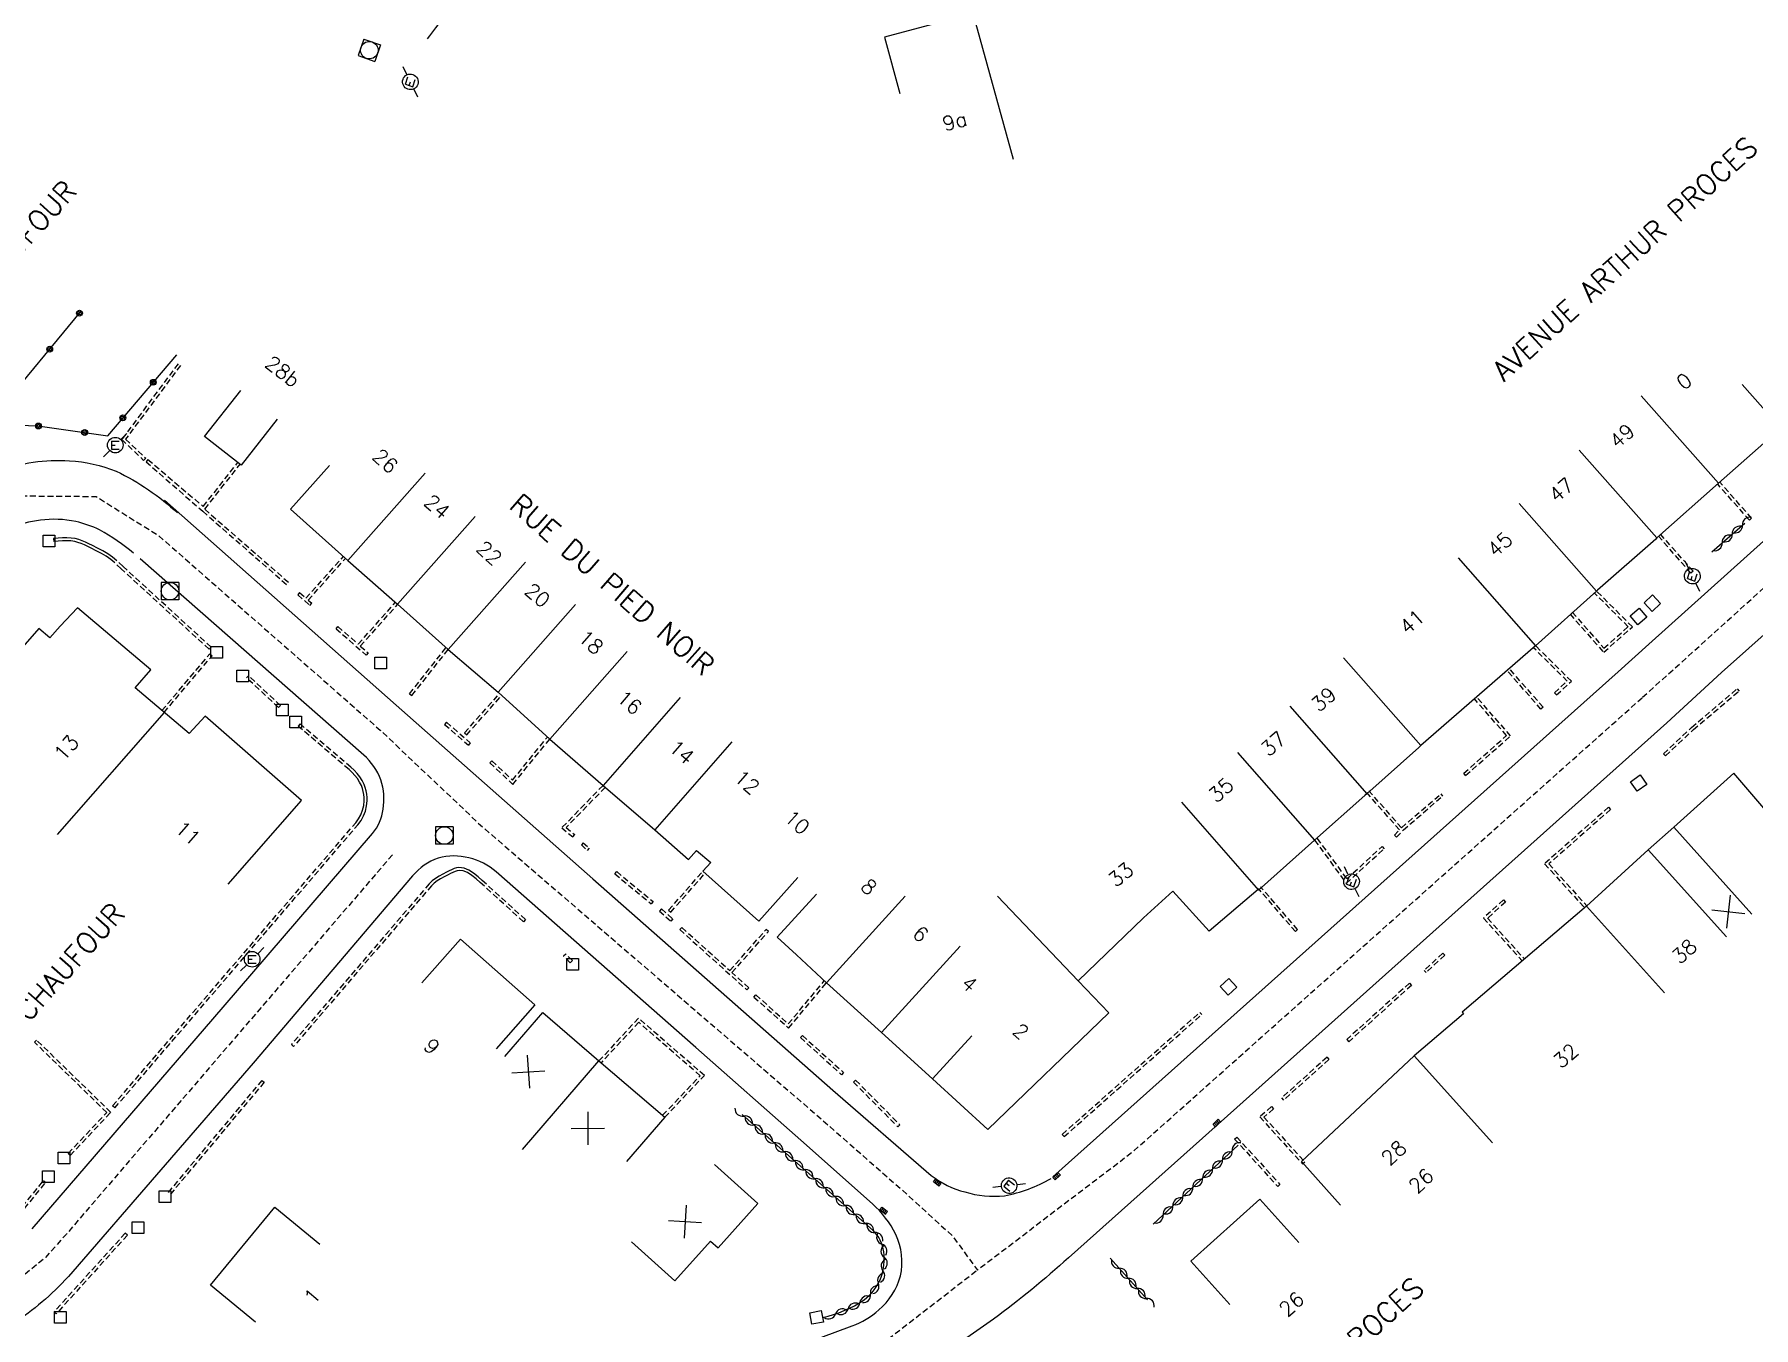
# Model space of a CAD drawing. Header units: millimetres. Extents: x 184999 to 186001, y 128999 to 130000.
# Drawn here: x 185526.6 to 185673.7, y 129282.2 to 129392.8 of the extents above; entities that cross this region are included whole.
import ezdxf
from ezdxf.enums import TextEntityAlignment as Align

# ---------------------------------------------------------------- set-up
doc = ezdxf.new("R2010")
doc.units = ezdxf.units.MM
doc.linetypes.add('DASHED', pattern=[0.75, 0.5, -0.25])
doc.layers.get('0').update_dxf_attribs({"linetype": 'CONTINUOUS'})
for name, color, linetype in [('W0001', 6, 'DASHED'), ('W0008', 7, 'CONTINUOUS'), ('W0100', 7, 'CONTINUOUS'), ('W0112', 1, 'DASHED'), ('W0310', 3, 'CONTINUOUS'), ('W0322', 7, 'CONTINUOUS'), ('W0400', 7, 'CONTINUOUS'), ('W0420', 7, 'CONTINUOUS'), ('W0471', 7, 'CONTINUOUS'), ('W0989', 7, 'CONTINUOUS'), ('W0991', 7, 'CONTINUOUS'), ('W1102', 7, 'CONTINUOUS')]:
    doc.layers.add(name, color=color, linetype=linetype)
doc.styles.get("Standard").update_dxf_attribs({"font": 'romans.shx', "width": 0.85})

# ---------------------------------------------------------------- blocks, each defined once
blk = doc.blocks.new('t112o')
at = {"color": 0, "linetype": 'Continuous'}
for p, q in [((-0.5, 0.5), (0.5, 0.5)), ((-0.5, -0.5), (-0.5, 0.5)), ((0.5, 0.5), (0.5, -0.5)), ((0.5, -0.5), (-0.5, -0.5))]:
    blk.add_line(p, q, dxfattribs=at)
blk = doc.blocks.new('T471')
for p, q in [((-0.333334, 0.333334), (-0.333334, -0.333334)), ((-0.333334, 0.333334), (0.333334, 0.333334)), ((-0.333334, 0), (0, 0)), ((0.500001, 0.500001), (1.000002, 1.000002)), ((-0.500001, -0.500001), (-1.000002, -1.000002)), ((-0.333334, -0.333334), (0.333334, -0.333334))]:
    blk.add_line(p, q)
blk.add_ellipse((0, 0), major_axis=(0.471405, 0.471405), ratio=1, start_param=5.4977871438, end_param=11.780972451)
blk = doc.blocks.new('T420')
for p, q in [((0.75, 0.75), (-0.75, 0.75)), ((-0.75, 0.75), (-0.75, -0.75)), ((0.75, 0.75), (0.75, -0.75)), ((0.75, -0.75), (-0.75, -0.75))]:
    blk.add_line(p, q)
blk.add_ellipse((0, 0), major_axis=(-0.53, 0.53), ratio=1, start_param=3.926991, end_param=10.210176)
blk = doc.blocks.new('T400')
for p, q in [((-0.15, 0.3), (0.15, 0.3)), ((-0.15, -0.25), (-0.15, 0.3)), ((-0.15, 0.15), (0.15, 0.15)), ((-0.15, 0), (0.15, 0)), ((0.15, 0.3), (0.15, -0.25)), ((-0.15, -0.15), (0.15, -0.15)), ((-0.15, -0.25), (-0.15, -0.3)), ((-0.15, -0.3), (0.15, -0.3)), ((0.15, -0.3), (0.15, -0.25))]:
    blk.add_line(p, q)
blk = doc.blocks.new('t310o')
at = {"color": 0, "linetype": 'Continuous'}
for centre, start, end in [((-0.5, 0.38), 216.8699, 323.1304), ((0.5, -0.37), 36.8699, 143.1303)]:
    blk.add_arc(centre, 0.625, start, end, dxfattribs=at)
blk = doc.blocks.new('t322o')
at = {"color": 0, "linetype": 'Continuous'}
for radius in [0.25, 0.15]:
    blk.add_circle((0, 0), radius, dxfattribs=at)
blk = doc.blocks.new('t991o')
at = {"color": 0, "linetype": 'Continuous'}
for p, q in [((-1, 1), (1, -1)), ((-1, -1), (1, 1))]:
    blk.add_line(p, q, dxfattribs=at)

msp = doc.modelspace()

# ---------------------------------------------------------------- linework, layer by layer
at = {"layer": 'W0001'}
msp.add_line((185590.75, 129274.3), (185607.26, 129287.09), dxfattribs=at)
at = {"layer": 'W0001', "flags": 128}
for points in [[(185664.17, 129336.1), (185729.8, 129395.39), (185734.94, 129403.06), (185735.52, 129412.28), (185734.3, 129417.18), (185728.77, 129429.84), (185725.3, 129439.32), (185724.27, 129450.62), (185723.72, 129456.71)], [(185557.23, 129322.63), (185529.34, 129290.17), (185527.56, 129288.17), (185522.56, 129284.08), (185511.9, 129280.69), (185503.06, 129281.92), (185495.94, 129285.64), (185491.46, 129290.72), (185489.1, 129295.86), (185487.82, 129302.95), (185488.56, 129309.22), (185491.12, 129315.36), (185494.07, 129319.4), (185501.31, 129327.97), (185519.72, 129349.87), (185525.31, 129353.34), (185531.87, 129353.29), (185537.25, 129349.92), (185556.17, 129333.3), (185564.77, 129325.15), (185593.54, 129300.33), (185600.8, 129293.96), (185605.13, 129290.01), (185607.26, 129287.09), (185620.65, 129297.29), (185664.17, 129336.1)]]:
    msp.add_lwpolyline(points, dxfattribs=at)
at = {"layer": 'W0008', "flags": 128}
for points in [[(185562.97, 129396.32, -0.017), (185560.21, 129392.46)], [(185694.82, 129359.5), (185670.92, 129338.21), (185666.25, 129333.92), (185629.46, 129301), (185615.05, 129288.14, -0.0253), (185608.65, 129282.89, -0.0022), (185604.05, 129279.69)], [(185523.51, 129355.42, -0.1124), (185529.59, 129356.34, -0.0818), (185533.6, 129355.45, -0.0745), (185538.85, 129351.88)], [(185537.72, 129352.98), (185557.55, 129335.44), (185574.38, 129320.58), (185594.91, 129302.47), (185603.32, 129295.19, 0.111), (185606.2, 129293.77, 0.0981), (185609.57, 129293.44, 0.0846), (185613.57, 129294.93)], [(185535.08, 129348.43, 0.0511), (185532.18, 129350.42, 0.0628), (185530.14, 129351.14, 0.0843), (185527.11, 129351.26, 0.0737), (185524.48, 129350.55, 0.1112)], [(185526.4, 129290.6), (185542.76, 129309.58), (185555.52, 129324.44, 0.1358), (185556.43, 129326.53, 0.1261), (185556.23, 129329.03, 0.1272), (185554.78, 129331.16), (185535.64, 129347.96)], [(185591.18, 129280.31), (185596.56, 129282.31, 0.0929), (185598.83, 129283.68, 0.1507), (185600.69, 129286.58, 0.1644), (185600.28, 129290.13, 0.1044), (185598.28, 129292.74), (185592.17, 129298.2), (185583.17, 129306.12), (185566.11, 129321.16, 0.1187), (185563.77, 129322.36, 0.1358), (185561.15, 129322.33, 0.1401), (185558.95, 129320.81), (185545.3, 129304.78), (185529.52, 129286.54), (185528.67, 129285.66, -0.0638), (185523.81, 129281.9, -0.0593)]]:
    msp.add_lwpolyline(points, format="xyb", dxfattribs=at)
msp.add_lwpolyline([(185613.72, 129295.05), (185662.08, 129338.28), (185664.71, 129340.66), (185681.53, 129355.76), (185726.83, 129396.08)], dxfattribs=at)
at = {"layer": 'W0100'}
for p, q in [((185527.91, 129341.18), (185526.97, 129342)), ((185528.79, 129342.19), (185527.91, 129341.18))]:
    msp.add_line(p, q, dxfattribs=at)
at = {"layer": 'W0100', "flags": 128}
for points in [[(185610.34, 129382.13), (185606.91, 129394.63), (185599.32, 129392.59), (185600.62, 129387.76)], [(185547.37, 129359.9), (185544.28, 129355.97), (185541.16, 129358.42), (185544.26, 129362.35)], [(185672.69, 129362.86), (185676, 129359.12), (185670.67, 129354.42), (185665.38, 129349.76), (185665.29, 129349.64), (185660.32, 129345.28), (185660.23, 129345.19), (185655.01, 129340.52), (185645.19, 129331.97), (185645.02, 129331.81), (185640.59, 129327.84), (185640.42, 129327.7), (185636.11, 129323.88), (185631.32, 129319.61), (185631.27, 129319.65), (185627.09, 129316.09), (185623.97, 129319.51), (185621.46, 129317.23), (185615.88, 129311.84), (185618.51, 129309.11), (185608.16, 129299.11), (185603.41, 129303.45)], [(185551.83, 129355.93), (185548.51, 129352.19), (185553.42, 129347.8), (185557.67, 129344.07), (185561.99, 129340.19), (185566.28, 129336.54), (185570.68, 129332.53), (185575.24, 129328.56), (185579.66, 129324.77), (185582.56, 129322.21), (185583.25, 129323), (185584.46, 129321.97), (185583.79, 129321.22), (185588.57, 129316.94), (185591.9, 129320.67)], [(185543.17, 129320.1), (185549.45, 129327.26), (185541.2, 129334.5), (185539.83, 129333.01), (185535.22, 129336.9), (185536.56, 129338.44), (185530.28, 129343.75), (185528.79, 129342.19)], [(185526.97, 129342), (185518.92, 129332.78), (185522.68, 129329.49)], [(185675.22, 129325.81), (185671.97, 129329.61), (185666.84, 129324.98), (185664.65, 129323.04), (185659.36, 129318.23), (185648.73, 129309.15), (185648.86, 129309), (185644.64, 129305.42), (185634.98, 129296.37), (185638.33, 129292.65)], [(185606.78, 129307.14), (185603.41, 129303.45), (185599.06, 129307.42), (185594.36, 129311.68), (185591.79, 129314.05), (185590.14, 129315.56), (185593.51, 129319.25)], [(185559.74, 129311.66), (185563.05, 129315.4), (185569.42, 129309.77), (185566.1, 129306.02)], [(185566.84, 129305.35), (185570.1, 129309.13), (185574.89, 129304.98), (185580.52, 129300.16), (185577.26, 129296.37)], [(185577.67, 129289.49), (185581.39, 129286.16), (185584.44, 129289.56), (185585.09, 129288.98), (185588.49, 129292.79), (185584.77, 129296.12)], [(185628.85, 129284.13), (185625.51, 129287.85), (185631.43, 129293.16), (185634.77, 129289.44)], [(185545.52, 129282.62), (185541.65, 129285.8), (185547.16, 129292.48), (185551.02, 129289.31)]]:
    msp.add_lwpolyline(points, dxfattribs=at)
at = {"layer": 'W0112'}
for p, q in [((185538.89, 129364.64), (185534.07, 129358.17)), ((185539.09, 129364.49), (185534.4, 129358.2)), ((185534.07, 129358.17), (185535.94, 129356.38)), ((185534.4, 129358.2), (185536.12, 129356.56)), ((185536.12, 129356.56), (185535.94, 129356.38)), ((185536.31, 129356.45), (185536.15, 129356.26)), ((185536.15, 129356.26), (185541, 129352.02)), ((185536.31, 129356.45), (185541.04, 129352.43)), ((185541.04, 129352.43), (185544, 129356.19)), ((185541.17, 129352.2), (185544.19, 129356.04)), ((185673.3, 129351.27), (185670.59, 129354.33)), ((185673.49, 129351.43), (185670.78, 129354.5)), ((185541, 129352.02), (185548.33, 129345.61)), ((185541.17, 129352.2), (185548.5, 129345.8)), ((185673.3, 129351.27), (185673.49, 129351.43)), ((185528.62, 129349.72), (185528.24, 129349.69)), ((185528.24, 129349.69), (185528.26, 129349.44)), ((185528.63, 129349.47), (185528.26, 129349.44)), ((185528.99, 129349.75), (185528.62, 129349.72)), ((185529, 129349.5), (185528.63, 129349.47)), ((185529.37, 129349.75), (185528.99, 129349.75)), ((185529.36, 129349.5), (185529, 129349.5)), ((185529.71, 129349.48), (185529.36, 129349.5)), ((185529.74, 129349.73), (185529.37, 129349.75)), ((185530.05, 129349.43), (185529.71, 129349.48)), ((185530.1, 129349.68), (185529.74, 129349.73)), ((185530.32, 129349.36), (185530.05, 129349.43)), ((185530.4, 129349.6), (185530.1, 129349.68)), ((185530.6, 129349.26), (185530.32, 129349.36)), ((185530.69, 129349.49), (185530.4, 129349.6)), ((185530.88, 129349.14), (185530.6, 129349.26)), ((185530.98, 129349.37), (185530.69, 129349.49)), ((185531.16, 129349.01), (185530.88, 129349.14)), ((185531.27, 129349.24), (185530.98, 129349.37)), ((185531.45, 129348.87), (185531.16, 129349.01)), ((185531.56, 129349.1), (185531.27, 129349.24)), ((185531.89, 129348.65), (185531.45, 129348.87)), ((185532.01, 129348.87), (185531.56, 129349.1)), ((185532.45, 129348.63), (185532.01, 129348.87)), ((185668.3, 129346.72), (185665.52, 129349.89)), ((185668.49, 129346.89), (185665.71, 129350.05)), ((185532.33, 129348.42), (185531.89, 129348.65)), ((185532.75, 129348.17), (185532.33, 129348.42)), ((185532.88, 129348.38), (185532.45, 129348.63)), ((185533.14, 129347.9), (185532.75, 129348.17)), ((185533.29, 129348.1), (185532.88, 129348.38)), ((185533.49, 129347.6), (185533.14, 129347.9)), ((185533.66, 129347.78), (185533.29, 129348.1)), ((185534.02, 129347.1), (185533.49, 129347.6)), ((185534.19, 129347.29), (185533.66, 129347.78)), ((185549.83, 129344.59), (185553.03, 129348.15)), ((185550.02, 129344.42), (185553.21, 129347.99)), ((185541.54, 129340.22), (185534.02, 129347.1)), ((185541.71, 129340.4), (185534.19, 129347.29)), ((185668.49, 129346.89), (185668.3, 129346.72)), ((185549.29, 129345.06), (185549.13, 129344.87)), ((185549.13, 129344.87), (185550.16, 129343.97)), ((185549.29, 129345.06), (185549.83, 129344.59)), ((185550.02, 129344.42), (185550.32, 129344.16)), ((185662.93, 129342.14), (185660.06, 129345.02)), ((185663.29, 129342.13), (185660.23, 129345.19)), ((185550.16, 129343.97), (185550.32, 129344.16)), ((185554.3, 129340.65), (185557.49, 129344.23)), ((185554.48, 129340.48), (185557.68, 129344.06)), ((185657.96, 129343.22), (185660.84, 129339.95)), ((185658.15, 129343.38), (185660.86, 129340.3)), ((185552.4, 129341.97), (185552.56, 129342.16)), ((185552.4, 129341.97), (185554.99, 129339.71)), ((185552.56, 129342.16), (185554.3, 129340.65)), ((185660.84, 129339.95), (185663.29, 129342.13)), ((185660.86, 129340.3), (185662.93, 129342.14)), ((185541.71, 129340.4), (185541.54, 129340.22)), ((185554.48, 129340.48), (185555.15, 129339.9)), ((185558.7, 129336.41), (185561.81, 129340.35)), ((185558.9, 129336.26), (185561.99, 129340.19)), ((185657.72, 129337.49), (185654.83, 129340.34)), ((185658.08, 129337.48), (185655.01, 129340.52)), ((185537.51, 129334.97), (185541.61, 129339.82)), ((185537.7, 129334.81), (185541.8, 129339.66)), ((185541.61, 129339.82), (185541.8, 129339.66)), ((185555.15, 129339.9), (185554.99, 129339.71)), ((185655.66, 129335.26), (185652.74, 129338.58)), ((185544.92, 129337.94), (185544.75, 129337.76)), ((185547.48, 129335.23), (185544.75, 129337.76)), ((185547.65, 129335.41), (185544.92, 129337.94)), ((185655.47, 129335.09), (185652.53, 129338.44)), ((185656.63, 129336.49), (185657.72, 129337.49)), ((185656.79, 129336.3), (185658.08, 129337.48)), ((185558.7, 129336.41), (185558.9, 129336.26)), ((185563.39, 129333.07), (185566.4, 129336.43)), ((185563.58, 129332.9), (185566.58, 129336.26)), ((185652.53, 129332.83), (185649.78, 129335.96)), ((185652.88, 129332.8), (185649.96, 129336.13)), ((185656.63, 129336.49), (185656.79, 129336.3)), ((185668.36, 129333.53), (185672.26, 129336.83)), ((185668.52, 129333.34), (185672.42, 129336.64)), ((185672.26, 129336.83), (185672.42, 129336.64)), ((185547.65, 129335.41), (185547.48, 129335.23)), ((185655.66, 129335.26), (185655.47, 129335.09)), ((185549.33, 129333.83), (185549.16, 129333.64)), ((185553.52, 129329.92), (185549.16, 129333.64)), ((185553.68, 129330.11), (185549.33, 129333.83)), ((185561.85, 129333.97), (185561.69, 129333.78)), ((185561.69, 129333.78), (185563.72, 129332.01)), ((185561.85, 129333.97), (185563.89, 129332.2)), ((185563.39, 129333.07), (185563.58, 129332.9)), ((185567.5, 129329.01), (185570.49, 129332.7)), ((185648.87, 129329.6), (185652.53, 129332.83)), ((185649.03, 129329.41), (185652.88, 129332.8)), ((185665.95, 129331.27), (185668.35, 129333.52)), ((185666.13, 129331.09), (185668.52, 129333.34)), ((185563.89, 129332.2), (185563.72, 129332.01)), ((185567.53, 129328.65), (185570.68, 129332.53)), ((185665.95, 129331.27), (185666.13, 129331.09)), ((185553.78, 129329.68), (185553.52, 129329.92)), ((185553.95, 129329.86), (185553.68, 129330.11)), ((185554.02, 129329.42), (185553.78, 129329.68)), ((185554.21, 129329.59), (185553.95, 129329.86)), ((185565.73, 129330.66), (185565.56, 129330.48)), ((185565.56, 129330.48), (185567.53, 129328.65)), ((185565.73, 129330.66), (185567.5, 129329.01)), ((185554.23, 129329.15), (185554.02, 129329.42)), ((185554.43, 129329.29), (185554.21, 129329.59)), ((185554.42, 129328.85), (185554.23, 129329.15)), ((185554.57, 129328.55), (185554.42, 129328.85)), ((185554.63, 129328.98), (185554.43, 129329.29)), ((185554.66, 129328.3), (185554.57, 129328.55)), ((185554.8, 129328.65), (185554.63, 129328.98)), ((185554.73, 129328.05), (185554.66, 129328.3)), ((185554.9, 129328.38), (185554.8, 129328.65)), ((185554.98, 129328.1), (185554.9, 129328.38)), ((185575.24, 129328.56), (185571.71, 129324.93)), ((185575.43, 129328.39), (185572.08, 129324.96)), ((185649.03, 129329.41), (185648.87, 129329.6)), ((185554.67, 129326.44), (185554.77, 129326.84)), ((185554.78, 129327.79), (185554.73, 129328.05)), ((185554.77, 129326.84), (185554.81, 129327.25)), ((185554.81, 129327.52), (185554.78, 129327.79)), ((185554.81, 129327.25), (185554.81, 129327.52)), ((185554.91, 129326.36), (185555.01, 129326.8)), ((185555.03, 129327.82), (185554.98, 129328.1)), ((185555.01, 129326.8), (185555.06, 129327.24)), ((185555.06, 129327.53), (185555.03, 129327.82)), ((185555.06, 129327.24), (185555.06, 129327.53)), ((185643.37, 129324.76), (185640.57, 129327.94)), ((185643.54, 129324.94), (185640.76, 129328.1)), ((185643.54, 129324.94), (185646.9, 129327.83)), ((185643.7, 129324.75), (185647.06, 129327.65)), ((185646.9, 129327.83), (185647.06, 129327.65)), ((185533.29, 129301.13), (185554.09, 129325.36)), ((185554.09, 129325.36), (185554.33, 129325.69)), ((185554.28, 129325.2), (185554.54, 129325.55)), ((185554.33, 129325.69), (185554.52, 129326.05)), ((185554.52, 129326.05), (185554.67, 129326.44)), ((185554.54, 129325.55), (185554.75, 129325.95)), ((185554.75, 129325.95), (185554.91, 129326.36)), ((185661.26, 129326.69), (185655.78, 129321.86)), ((185661.42, 129326.5), (185656.14, 129321.84)), ((185661.26, 129326.69), (185661.42, 129326.5)), ((185533.48, 129300.96), (185554.28, 129325.2)), ((185571.71, 129324.93), (185572.66, 129324.15)), ((185572.08, 129324.96), (185572.82, 129324.35)), ((185572.66, 129324.15), (185572.82, 129324.35)), ((185636.11, 129323.88), (185638.82, 129320.18)), ((185636.32, 129324.03), (185638.86, 129320.56)), ((185642.93, 129324.29), (185643.37, 129324.76)), ((185643.11, 129324.12), (185642.93, 129324.29)), ((185643.11, 129324.12), (185643.7, 129324.75)), ((185573.55, 129323.66), (185573.39, 129323.48)), ((185573.39, 129323.48), (185573.91, 129322.99)), ((185573.55, 129323.66), (185574.08, 129323.18)), ((185573.91, 129322.99), (185574.08, 129323.18)), ((185638.82, 129320.18), (185642.05, 129323.14)), ((185638.86, 129320.56), (185641.88, 129323.33)), ((185641.88, 129323.33), (185642.05, 129323.14)), ((185561.53, 129320.96), (185561.22, 129320.79)), ((185561.86, 129321.14), (185561.53, 129320.96)), ((185561.98, 129320.91), (185561.65, 129320.74)), ((185562.07, 129321.24), (185561.86, 129321.14)), ((185562.19, 129321.02), (185561.98, 129320.91)), ((185562.29, 129321.35), (185562.07, 129321.24)), ((185562.39, 129321.12), (185562.19, 129321.02)), ((185562.5, 129321.44), (185562.29, 129321.35)), ((185562.59, 129321.2), (185562.39, 129321.12)), ((185562.71, 129321.5), (185562.5, 129321.44)), ((185562.77, 129321.26), (185562.59, 129321.2)), ((185562.92, 129321.54), (185562.71, 129321.5)), ((185562.94, 129321.29), (185562.77, 129321.26)), ((185563.35, 129321.49), (185562.92, 129321.54)), ((185563.28, 129321.25), (185562.94, 129321.29)), ((185563.65, 129321.1), (185563.28, 129321.25)), ((185563.77, 129321.32), (185563.35, 129321.49)), ((185564.02, 129320.85), (185563.65, 129321.1)), ((185564.17, 129321.06), (185563.77, 129321.32)), ((185564.39, 129320.56), (185564.02, 129320.85)), ((185564.55, 129320.75), (185564.17, 129321.06)), ((185576.25, 129320.99), (185576.41, 129321.18)), ((185576.25, 129320.99), (185579.36, 129318.43)), ((185576.41, 129321.18), (185579.52, 129318.62)), ((185580.85, 129317.88), (185583.79, 129321.22)), ((185581.03, 129317.71), (185583.98, 129321.05)), ((185655.78, 129321.86), (185659.2, 129318.09)), ((185656.14, 129321.84), (185659.39, 129318.26)), ((185560.38, 129320.14), (185548.58, 129306.38)), ((185560.57, 129319.98), (185548.77, 129306.22)), ((185560.63, 129320.39), (185560.38, 129320.14)), ((185560.79, 129320.2), (185560.57, 129319.98)), ((185560.91, 129320.6), (185560.63, 129320.39)), ((185561.05, 129320.4), (185560.79, 129320.2)), ((185561.22, 129320.79), (185560.91, 129320.6)), ((185561.34, 129320.57), (185561.05, 129320.4)), ((185561.65, 129320.74), (185561.34, 129320.57)), ((185564.74, 129320.25), (185564.39, 129320.56)), ((185564.91, 129320.43), (185564.55, 129320.75)), ((185568.43, 129316.9), (185564.74, 129320.25)), ((185568.6, 129317.08), (185564.91, 129320.43)), ((185634.47, 129316.06), (185631.3, 129319.73)), ((185634.66, 129316.22), (185631.49, 129319.89)), ((185579.52, 129318.62), (185579.36, 129318.43)), ((185580.23, 129318), (185580.06, 129317.81)), ((185580.23, 129318), (185581.2, 129317.14)), ((185652.26, 129318.77), (185650.55, 129317.2)), ((185652.43, 129318.58), (185650.9, 129317.19)), ((185652.26, 129318.77), (185652.43, 129318.58)), ((185568.6, 129317.08), (185568.43, 129316.9)), ((185580.06, 129317.81), (185581.04, 129316.95)), ((185580.85, 129317.88), (185581.03, 129317.71)), ((185581.2, 129317.14), (185581.04, 129316.95)), ((185650.55, 129317.2), (185653.87, 129313.55)), ((185650.9, 129317.19), (185654.06, 129313.71)), ((185581.99, 129316.4), (185581.82, 129316.22)), ((185581.82, 129316.22), (185587.53, 129311.07)), ((185581.99, 129316.4), (185586.09, 129312.71)), ((185586.09, 129312.71), (185589.2, 129316.24)), ((185586.27, 129312.54), (185589.39, 129316.07)), ((185589.39, 129316.07), (185589.2, 129316.24)), ((185634.66, 129316.22), (185634.47, 129316.06)), ((185572.05, 129314.13), (185571.87, 129313.95)), ((185572.44, 129313.39), (185571.87, 129313.95)), ((185572.62, 129313.57), (185572.05, 129314.13)), ((185572.44, 129313.39), (185572.62, 129313.57)), ((185647.07, 129314.2), (185645.47, 129312.72)), ((185647.24, 129314.02), (185645.64, 129312.54)), ((185647.24, 129314.02), (185647.07, 129314.2)), ((185587.7, 129311.25), (185586.27, 129312.54)), ((185645.64, 129312.54), (185645.47, 129312.72)), ((185587.7, 129311.25), (185587.53, 129311.07)), ((185588.15, 129310.45), (185588.31, 129310.64)), ((185588.31, 129310.64), (185591.09, 129308.15)), ((185591.09, 129308.15), (185594.17, 129311.84)), ((185591.12, 129307.79), (185594.36, 129311.68)), ((185644.23, 129311.64), (185638.86, 129306.82)), ((185644.4, 129311.45), (185639.03, 129306.63)), ((185644.23, 129311.64), (185644.4, 129311.45)), ((185588.15, 129310.45), (185591.12, 129307.79)), ((185614.52, 129298.7), (185626.29, 129309.14)), ((185626.29, 129309.14), (185626.45, 129308.95)), ((185578.27, 129308.64), (185574.89, 129304.98)), ((185578.29, 129308.29), (185575.08, 129304.82)), ((185583.91, 129303.74), (185578.27, 129308.64)), ((185583.55, 129303.72), (185578.29, 129308.29)), ((185614.69, 129298.51), (185626.45, 129308.95)), ((185526.79, 129306.76), (185526.61, 129306.58)), ((185532.79, 129300.57), (185526.61, 129306.58)), ((185533.14, 129300.58), (185526.79, 129306.76)), ((185548.58, 129306.38), (185548.77, 129306.22)), ((185592.29, 129307.16), (185592.12, 129306.98)), ((185592.12, 129306.98), (185595.65, 129303.8)), ((185592.29, 129307.16), (185595.82, 129303.99)), ((185638.86, 129306.82), (185639.03, 129306.63)), ((185637.17, 129305.3), (185633.29, 129301.82)), ((185637.34, 129305.11), (185633.45, 129301.63)), ((185637.17, 129305.3), (185637.34, 129305.11)), ((185546.06, 129303.32), (185538.04, 129293.73)), ((185546.06, 129303.32), (185546.25, 129303.16)), ((185580.34, 129300.33), (185583.55, 129303.72)), ((185580.52, 129300.16), (185583.91, 129303.74)), ((185595.82, 129303.99), (185595.65, 129303.8)), ((185596.85, 129303.34), (185596.67, 129303.17)), ((185596.85, 129303.34), (185600.62, 129299.52)), ((185546.25, 129303.16), (185538.23, 129293.57)), ((185596.67, 129303.17), (185600.45, 129299.35)), ((185633.29, 129301.82), (185633.45, 129301.63)), ((185529.48, 129297.06), (185532.79, 129300.57)), ((185529.66, 129296.89), (185533.14, 129300.58)), ((185533.48, 129300.96), (185533.29, 129301.13)), ((185632.43, 129301.07), (185631.42, 129300.19)), ((185632.59, 129300.88), (185631.78, 129300.17)), ((185632.43, 129301.07), (185632.59, 129300.88)), ((185600.62, 129299.52), (185600.45, 129299.35)), ((185631.42, 129300.19), (185635.07, 129296.18)), ((185631.78, 129300.17), (185635.26, 129296.35)), ((185614.52, 129298.7), (185614.69, 129298.51)), ((185629.26, 129298.3), (185629.45, 129298.47)), ((185629.26, 129298.3), (185632.95, 129294.25)), ((185629.45, 129298.47), (185633.13, 129294.42)), ((185529.66, 129296.89), (185529.48, 129297.06)), ((185635.07, 129296.18), (185635.26, 129296.35)), ((185524.13, 129290.77), (185527.39, 129294.74)), ((185524.32, 129290.62), (185527.58, 129294.58)), ((185527.39, 129294.74), (185527.58, 129294.58)), ((185632.95, 129294.25), (185633.13, 129294.42)), ((185534.37, 129290.23), (185528.28, 129283.51)), ((185534.55, 129290.06), (185528.47, 129283.34)), ((185534.55, 129290.06), (185534.37, 129290.23)), ((185528.47, 129283.34), (185528.28, 129283.51))]:
    msp.add_line(p, q, dxfattribs=at)
at = {"layer": 'W0310'}
for p, q in [((185670.1, 129348.55), (185672.91, 129351.01)), ((185629.57, 129297.77), (185622.29, 129291.01)), ((185618.62, 129288.09), (185621.81, 129284.54))]:
    msp.add_line(p, q, dxfattribs=at)
at = {"layer": 'W0310', "flags": 128}
msp.add_lwpolyline([(185594.02, 129283.03, 0.0946), (185597.58, 129284.53, 0.1425), (185599.03, 129286.47, 0.1223), (185599.25, 129288.64, 0.1754), (185598.34, 129290.47), (185587.13, 129300.4)], format="xyb", dxfattribs=at)
at = {"layer": 'W0322'}
msp.add_line((185515.18, 129350.48), (185530.6, 129369.15), dxfattribs=at)
at = {"layer": 'W0322', "flags": 128}
msp.add_lwpolyline([(185522.94, 129359.49), (185526.88, 129359.32), (185532.87, 129358.49), (185538.79, 129365.42)], dxfattribs=at)
at = {"layer": 'W1102'}
for p, q in [((185664.04, 129361.9), (185670.67, 129354.42)), ((185658.75, 129357.24), (185665.38, 129349.76)), ((185560.04, 129355.29), (185553.42, 129347.8)), ((185653.6, 129352.68), (185660.23, 129345.19)), ((185564.29, 129351.57), (185557.67, 129344.07)), ((185568.62, 129347.68), (185561.99, 129340.19)), ((185648.4, 129348.03), (185655.01, 129340.52)), ((185572.9, 129344.03), (185566.28, 129336.54)), ((185577.3, 129340.03), (185570.68, 129332.53)), ((185638.59, 129339.48), (185645.19, 129331.97)), ((185581.84, 129336.07), (185575.24, 129328.56)), ((185537.7, 129334.81), (185528.56, 129324.35)), ((185633.98, 129335.35), (185640.59, 129327.84)), ((185586.26, 129332.28), (185579.66, 129324.77)), ((185629.51, 129331.39), (185636.11, 129323.88)), ((185624.72, 129327.12), (185631.32, 129319.61)), ((185673.52, 129317.54), (185666.84, 129324.98)), ((185671.34, 129315.61), (185664.65, 129323.04)), ((185601.1, 129319.07), (185594.36, 129311.68)), ((185608.99, 129319.09), (185615.88, 129311.84)), ((185666.04, 129310.8), (185659.36, 129318.23)), ((185605.8, 129314.81), (185599.06, 129307.42)), ((185568.36, 129297.4), (185574.89, 129304.98)), ((185651.32, 129297.98), (185644.64, 129305.42))]:
    msp.add_line(p, q, dxfattribs=at)

# ---------------------------------------------------------------- block references
at = {"layer": 'W0112'}
for p in [(185527.85, 129349.47), (185542.18, 129339.95), (185556.23, 129339.03), (185544.42, 129337.93), (185547.81, 129335.01), (185548.96, 129333.99), (185572.64, 129313.24), (185529.12, 129296.67), (185527.78, 129295.09), (185537.78, 129293.37), (185535.45, 129290.72), (185528.81, 129283.04)]:
    msp.add_blockref('t112o', p, dxfattribs=at)
for p, rotation in [((185665, 129344.16), 43.39469653957158), ((185663.81, 129343.02), 40.46885571502958), ((185663.83, 129328.76), 125.4658376457742), ((185628.75, 129311.32), 43.07823191879429), ((185593.51, 129283.03), 100.4301667793336)]:
    msp.add_blockref('t112o', p, dxfattribs=dict(at, rotation=rotation))
at = {"layer": 'W0310'}
for p, rotation in [((185671.84, 129350.07), 41.35026648481385), ((185672.71, 129350.84), 41.35026648481385), ((185670.97, 129349.31), 41.35026648481385), ((185587.28, 129300.27), 138.4505420136507), ((185588.14, 129299.51), 138.4505420136507), ((185589, 129298.74), 138.4505420136507), ((185589.87, 129297.97), 138.4505420136507), ((185590.73, 129297.21), 138.4505420136507), ((185628.22, 129296.51), 222.8887501746401), ((185629.06, 129297.3), 222.8887501746401), ((185591.6, 129296.44), 138.4505420136507), ((185592.46, 129295.68), 138.4505420136507), ((185627.37, 129295.73), 222.8887501746401), ((185593.33, 129294.91), 138.4505420136507), ((185594.19, 129294.14), 138.4505420136507), ((185625.68, 129294.15), 222.8887501746401), ((185626.53, 129294.94), 222.8887501746401), ((185595.06, 129293.38), 138.4505420136507), ((185595.92, 129292.61), 138.4505420136507), ((185623.99, 129292.58), 222.8887501746401), ((185624.83, 129293.37), 222.8887501746401), ((185596.78, 129291.85), 138.4505420136507), ((185597.65, 129291.08), 138.4505420136507), ((185623.14, 129291.8), 222.8887501746401), ((185598.5, 129290.3), 131.8570926108834), ((185599.09, 129289.31), 109.8012549253727), ((185599.29, 129288.18), 92.39369448407666), ((185599.19, 129287.03), 77.72025515491853), ((185619.4, 129287.23), 311.8855815876613), ((185620.17, 129286.37), 311.8855815876613), ((185598.12, 129285.02), 46.6483078221465), ((185598.79, 129285.95), 61.88233372878729), ((185620.94, 129285.51), 311.8855815876613), ((185621.71, 129284.65), 311.8855815876613), ((185596.2, 129283.76), 24.89198209690444), ((185597.22, 129284.3), 31.31628789858845), ((185595.13, 129283.33), 18.46767629522042)]:
    msp.add_blockref('t310o', p, dxfattribs=dict(at, rotation=rotation))
at = {"layer": 'W0322'}
for p, rotation in [((185530.46, 129368.98), 50.46446255830851), ((185527.91, 129365.9), 50.46446255830851), ((185536.77, 129363.06), 49.46860505821294), ((185526.94, 129359.32), 352.0459376741555), ((185534.17, 129360.02), 49.46860505821294), ((185530.9, 129358.76), 352.0459376741555)]:
    msp.add_blockref('t322o', p, dxfattribs=dict(at, rotation=rotation))
at = {"layer": 'W0400'}
for p, rotation in [((185627.74, 129299.67), 134.1587452898163), ((185603.83, 129294.56), 51.98110000000005), ((185614.04, 129295.11), 132.9023118527657), ((185599.25, 129292.16), 51.98110000000005)]:
    msp.add_blockref('T400', p, dxfattribs=dict(at, rotation=rotation))
at = {"layer": 'W0420', "rotation": 70.7052}
msp.add_blockref('T420', (185555.25, 129391.48), dxfattribs=at)
at = {"layer": 'W0420'}
for p in [(185538.2, 129345.19), (185561.67, 129324.27)]:
    msp.add_blockref('T420', p, dxfattribs=at)
at = {"layer": 'W0471'}
for p, rotation in [((185558.76, 129388.77), 70.7052), ((185668.42, 129346.47), 70.7052), ((185639.27, 129320.32), 70.7052), ((185609.98, 129294.31), 321.9811)]:
    msp.add_blockref('T471', p, dxfattribs=dict(at, rotation=rotation))
for p in [(185533.52, 129357.68), (185545.23, 129313.68)]:
    msp.add_blockref('T471', p, dxfattribs=at)
at = {"layer": 'W0991'}
for p, rotation in [((185671.5, 129317.76), 308.9706023533523), ((185568.85, 129304.06), 318.5596752476728), ((185573.94, 129299.21), 315.4885363238193), ((185582.26, 129291.23), 311.6484549694051)]:
    msp.add_blockref('t991o', p, dxfattribs=dict(at, rotation=rotation))

# ---------------------------------------------------------------- texts
at = {"layer": 'W0989'}
for s, rotation, p in [('AVENUE ARTHUR PROCES', 42.3227, (185662.64, 129373.64)), ('RUE DU CHAUFOUR', 47.9928, (185522.08, 129371.5)), ('RUE DU PIED NOIR', 319.0164, (185576.03, 129345.74)), ('RUE DU CHAUFOUR', 47.9928, (185526.19, 129309.66)), ('AVENUE ARTHUR PROCES', 42.3227, (185634.09, 129276.02))]:
    msp.add_text(s, height=1.75, rotation=rotation, dxfattribs=at).set_placement(p, align=Align.MIDDLE)
at = {"layer": 'W0991'}
for s, rotation, p in [('9a', 15.0199, (185605.32, 129385.4)), ('28b', 321.7881, (185547.84, 129363.99)), ('0', 41.3875, (185667.72, 129363.15)), ('49', 41.3874, (185662.4, 129358.47)), ('26', 318.1902, (185556.63, 129356.33)), ('47', 41.2252, (185657.2, 129353.85)), ('24', 318.7031, (185561.05, 129352.42)), ('22', 318.0496, (185565.51, 129348.45)), ('45', 41.7992, (185651.95, 129349.19)), ('20', 319.6099, (185569.64, 129344.84)), ('41', 41.1118, (185644.43, 129342.57)), ('18', 317.698, (185574.2, 129340.82)), ('16', 318.8989, (185577.5, 129335.67)), ('16', 318.8989, (185577.5, 129335.67)), ('39', 41.1542, (185636.88, 129335.94)), ('13', 48.857, (185529.34, 129331.79)), ('37', 41.1542, (185632.57, 129332.13)), ('14', 318.8989, (185581.95, 129331.43)), ('14', 318.8989, (185581.95, 129331.43)), ('12', 318.8989, (185587.56, 129328.85)), ('12', 318.8989, (185587.56, 129328.85)), ('35', 41.1542, (185628.1, 129328.17)), ('11', 318.5027, (185539.72, 129324.49)), ('10', 318.1655, (185591.85, 129325.41)), ('33', 39.3256, (185619.53, 129320.93)), ('8', 317.4737, (185597.99, 129319.88)), ('6', 317.7799, (185602.42, 129315.85)), ('38', 42.2465, (185667.73, 129314.36)), ('4', 317.7799, (185606.58, 129311.57)), ('2', 317.7799, (185610.98, 129307.52)), ('9', 318.5027, (185560.6, 129306.22)), ('32', 41.0409, (185657.59, 129305.43)), ('28', 42.039, (185642.88, 129297.12)), ('26', 43.1596, (185645.22, 129294.73)), ('1', 50.5494, (185550.37, 129284.87)), ('26', 41.8857, (185634.14, 129284.18))]:
    msp.add_text(s, height=1.25, rotation=rotation, dxfattribs=at).set_placement(p, align=Align.MIDDLE)

doc.saveas('drawing.dxf')
